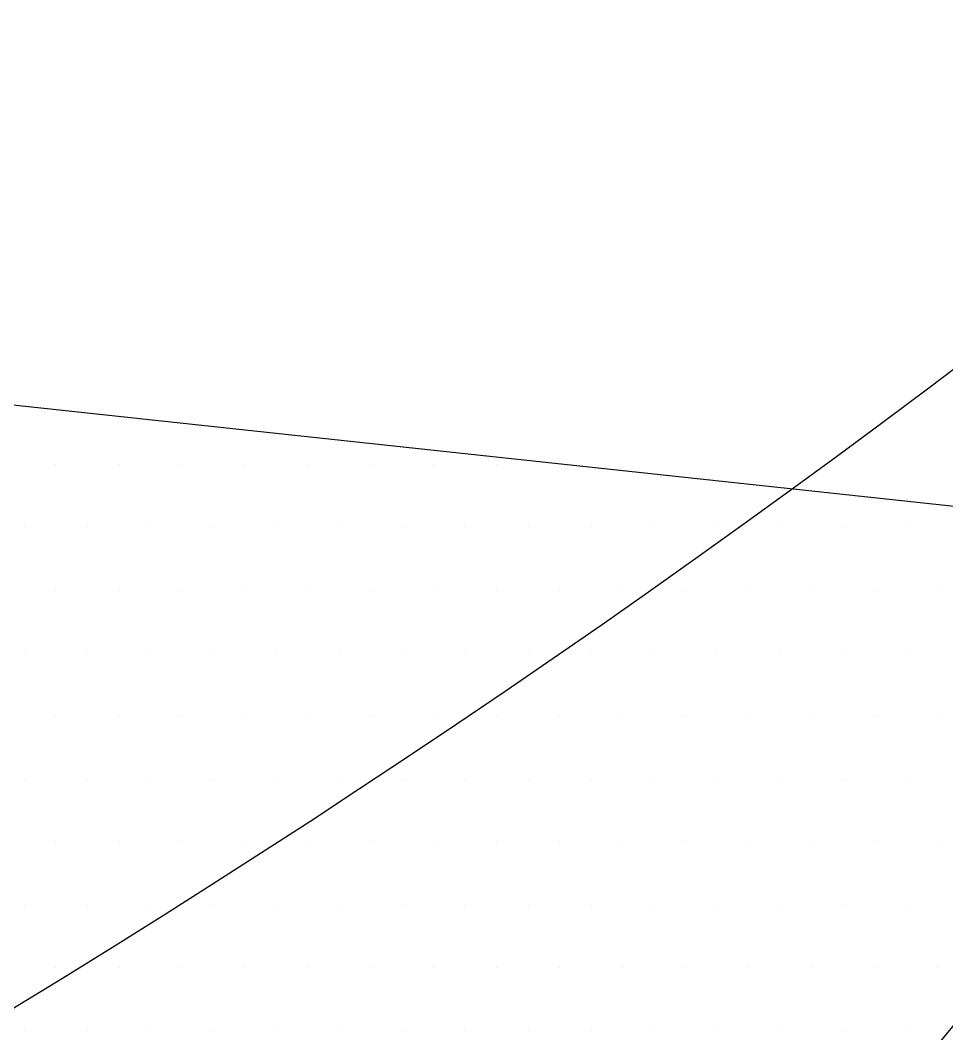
# Paper-space layout 'TOP_A1_00200_01-01-2017_MODELE' of a CAD drawing. Header units: metres. Extents: x 1274 to 2143, y 12 to 312.
# Drawn here: x 2052.459 to 2053.269, y 279.99 to 280.876 of the extents above; entities that cross this region are included whole.
import ezdxf

# ---------------------------------------------------------------- set-up
doc = ezdxf.new("R2010")
doc.units = ezdxf.units.M
doc.header["$LTSCALE"] = 2
doc.set_wipeout_variables(frame=1)
doc.linetypes.add('CACHEX2', pattern=[0.75, 0.5, -0.25])
for name, color, linetype in [('CARTOUCHE', 7, 'Continuous'), ('LOGO', 4, 'Continuous'), ('rosace', 7, 'Continuous')]:
    doc.layers.add(name, color=color, linetype=linetype)

# ---------------------------------------------------------------- blocks, each defined once
blk = doc.blocks.new('A$C715108E3')
at = {"layer": 'LOGO', "color": 131}
for p, q in [((1.4009, -20.6698), (1.4009, -20.6698)), ((1.4929, -20.6698), (1.4929, -20.6698)), ((1.5842, -20.6698), (1.5842, -20.6698)), ((1.6762, -20.6698), (1.6762, -20.6698)), ((1.7681, -20.6698), (1.7681, -20.6698)), ((1.8595, -20.6698), (1.8595, -20.6698)), ((1.9513, -20.6698), (1.9513, -20.6698)), ((2.0432, -20.6698), (2.0432, -20.6698)), ((2.1346, -20.6698), (2.1346, -20.6698)), ((1.3554, -20.7613), (1.3554, -20.7613)), ((1.4466, -20.7613), (1.4466, -20.7613)), ((1.5387, -20.7613), (1.5387, -20.7613)), ((1.6305, -20.7613), (1.6305, -20.7613)), ((1.7218, -20.7613), (1.7218, -20.7613)), ((1.8138, -20.7613), (1.8138, -20.7613)), ((1.9056, -20.7613), (1.9056, -20.7613)), ((1.9967, -20.7613), (1.9967, -20.7613)), ((2.0889, -20.7613), (2.0889, -20.7613)), ((2.1807, -20.7613), (2.1807, -20.7613)), ((2.2726, -20.7613), (2.2726, -20.7613)), ((2.364, -20.7613), (2.364, -20.7613)), ((2.4559, -20.7613), (2.4559, -20.7613)), ((2.5477, -20.7613), (2.5477, -20.7613)), ((2.6392, -20.7613), (2.6392, -20.7613)), ((1.4009, -20.8538), (1.4009, -20.8538)), ((1.4929, -20.8538), (1.4929, -20.8538)), ((1.5842, -20.8538), (1.5842, -20.8538)), ((1.6762, -20.8538), (1.6762, -20.8538)), ((1.7681, -20.8538), (1.7681, -20.8538)), ((1.8595, -20.8538), (1.8595, -20.8538)), ((1.9513, -20.8538), (1.9513, -20.8538)), ((2.0432, -20.8538), (2.0432, -20.8538)), ((2.1346, -20.8538), (2.1346, -20.8538)), ((2.2265, -20.8538), (2.2265, -20.8538)), ((2.3183, -20.8538), (2.3183, -20.8538)), ((2.4101, -20.8538), (2.4101, -20.8538)), ((2.5016, -20.8538), (2.5016, -20.8538)), ((2.5934, -20.8538), (2.5934, -20.8538)), ((2.6853, -20.8538), (2.6853, -20.8538)), ((1.3554, -20.9453), (1.3554, -20.9453)), ((1.4466, -20.9453), (1.4466, -20.9453)), ((1.5387, -20.9453), (1.5387, -20.9453)), ((1.6305, -20.9453), (1.6305, -20.9453)), ((1.7218, -20.9453), (1.7218, -20.9453)), ((1.8138, -20.9453), (1.8138, -20.9453)), ((1.9056, -20.9453), (1.9056, -20.9453)), ((1.9967, -20.9453), (1.9967, -20.9453)), ((2.0889, -20.9453), (2.0889, -20.9453)), ((2.1807, -20.9453), (2.1807, -20.9453)), ((2.2726, -20.9453), (2.2726, -20.9453)), ((2.364, -20.9453), (2.364, -20.9453)), ((2.4559, -20.9453), (2.4559, -20.9453)), ((2.5477, -20.9453), (2.5477, -20.9453)), ((2.6392, -20.9453), (2.6392, -20.9453)), ((1.4009, -21.0375), (1.4009, -21.0375)), ((1.4929, -21.0375), (1.4929, -21.0375)), ((1.5842, -21.0375), (1.5842, -21.0375)), ((1.6762, -21.0375), (1.6762, -21.0375)), ((1.7681, -21.0375), (1.7681, -21.0375)), ((1.8595, -21.0375), (1.8595, -21.0375)), ((1.9513, -21.0375), (1.9513, -21.0375)), ((2.0432, -21.0375), (2.0432, -21.0375)), ((2.1346, -21.0375), (2.1346, -21.0375)), ((2.2265, -21.0375), (2.2265, -21.0375)), ((2.3183, -21.0375), (2.3183, -21.0375)), ((2.4101, -21.0375), (2.4101, -21.0375)), ((2.5016, -21.0375), (2.5016, -21.0375)), ((2.5934, -21.0375), (2.5934, -21.0375)), ((2.6853, -21.0375), (2.6853, -21.0375)), ((1.3554, -21.1288), (1.3554, -21.1288)), ((1.4466, -21.1288), (1.4466, -21.1288)), ((1.5387, -21.1288), (1.5387, -21.1288)), ((1.6305, -21.1288), (1.6305, -21.1288)), ((1.7218, -21.1288), (1.7218, -21.1288)), ((1.8138, -21.1288), (1.8138, -21.1288)), ((1.9056, -21.1288), (1.9056, -21.1288)), ((1.9967, -21.1288), (1.9967, -21.1288)), ((2.0889, -21.1288), (2.0889, -21.1288)), ((2.1807, -21.1288), (2.1807, -21.1288)), ((2.2726, -21.1288), (2.2726, -21.1288)), ((2.364, -21.1288), (2.364, -21.1288)), ((2.4559, -21.1288), (2.4559, -21.1288)), ((2.5477, -21.1288), (2.5477, -21.1288)), ((2.6392, -21.1288), (2.6392, -21.1288)), ((1.4009, -21.2202), (1.4009, -21.2202)), ((1.4929, -21.2202), (1.4929, -21.2202)), ((1.5842, -21.2202), (1.5842, -21.2202)), ((1.6762, -21.2202), (1.6762, -21.2202)), ((1.7681, -21.2202), (1.7681, -21.2202)), ((1.8595, -21.2202), (1.8595, -21.2202)), ((1.9513, -21.2202), (1.9513, -21.2202)), ((2.0432, -21.2202), (2.0432, -21.2202)), ((2.1346, -21.2202), (2.1346, -21.2202)), ((2.2265, -21.2202), (2.2265, -21.2202)), ((2.3183, -21.2202), (2.3183, -21.2202)), ((2.4101, -21.2202), (2.4101, -21.2202)), ((2.5016, -21.2202), (2.5016, -21.2202)), ((2.5934, -21.2202), (2.5934, -21.2202)), ((2.6853, -21.2202), (2.6853, -21.2202)), ((1.3554, -21.3126), (1.3554, -21.3126)), ((1.4466, -21.3126), (1.4466, -21.3126)), ((1.5387, -21.3126), (1.5387, -21.3126)), ((1.6305, -21.3126), (1.6305, -21.3126)), ((1.7218, -21.3126), (1.7218, -21.3126)), ((1.8138, -21.3126), (1.8138, -21.3126)), ((1.9056, -21.3126), (1.9056, -21.3126)), ((1.9967, -21.3126), (1.9967, -21.3126)), ((2.0889, -21.3126), (2.0889, -21.3126)), ((2.1807, -21.3126), (2.1807, -21.3126)), ((2.2726, -21.3126), (2.2726, -21.3126)), ((2.364, -21.3126), (2.364, -21.3126)), ((2.4559, -21.3126), (2.4559, -21.3126)), ((2.5477, -21.3126), (2.5477, -21.3126)), ((2.6392, -21.3126), (2.6392, -21.3126)), ((1.4009, -21.4039), (1.4009, -21.4039)), ((1.4929, -21.4039), (1.4929, -21.4039)), ((1.5842, -21.4039), (1.5842, -21.4039)), ((1.6762, -21.4039), (1.6762, -21.4039)), ((1.7681, -21.4039), (1.7681, -21.4039)), ((1.8595, -21.4039), (1.8595, -21.4039)), ((1.9513, -21.4039), (1.9513, -21.4039)), ((2.0432, -21.4039), (2.0432, -21.4039)), ((2.1346, -21.4039), (2.1346, -21.4039)), ((2.2265, -21.4039), (2.2265, -21.4039)), ((2.3183, -21.4039), (2.3183, -21.4039)), ((2.4101, -21.4039), (2.4101, -21.4039)), ((2.5016, -21.4039), (2.5016, -21.4039)), ((2.5934, -21.4039), (2.5934, -21.4039)), ((2.6853, -21.4039), (2.6853, -21.4039)), ((1.3554, -21.4954), (1.3554, -21.4954)), ((1.4466, -21.4954), (1.4466, -21.4954)), ((1.5387, -21.4954), (1.5387, -21.4954)), ((1.6305, -21.4954), (1.6305, -21.4954)), ((1.7218, -21.4954), (1.7218, -21.4954)), ((1.8138, -21.4954), (1.8138, -21.4954)), ((1.9056, -21.4954), (1.9056, -21.4954)), ((1.9967, -21.4954), (1.9967, -21.4954)), ((2.0889, -21.4954), (2.0889, -21.4954)), ((2.1807, -21.4954), (2.1807, -21.4954)), ((2.2726, -21.4954), (2.2726, -21.4954)), ((2.364, -21.4954), (2.364, -21.4954)), ((2.4559, -21.4954), (2.4559, -21.4954)), ((2.5477, -21.4954), (2.5477, -21.4954)), ((2.6392, -21.4954), (2.6392, -21.4954))]:
    blk.add_line(p, q, dxfattribs=at)
blk.add_lwpolyline([(-1.9525, -24.8418), (-1.3029, -24.5438), (-2.3854, -21.8923), (1.9656, -22.2806), (2.6017, -21.6183), (3.2786, -20.7927), (-3.3817, -20.0761)], dxfattribs=at)
blk = doc.blocks.new('A$C581E6685')
at = {"layer": 'rosace', "color": 32, "linetype": 'CACHEX2', "ltscale": 1.5}
blk.add_ellipse((-38.0538, 23.8138), major_axis=(-19.0311, -3.534), ratio=0.590567, dxfattribs=at)
at = {"layer": 'rosace', "color": 32}
blk.add_ellipse((-37.6144, 23.8499), major_axis=(-13.5768, -4.2839), ratio=0.791971, dxfattribs=at)
at = {"layer": 'CARTOUCHE'}
blk.add_blockref('A$C715108E3', (-31.6739, 36.3189), dxfattribs=at)
blk = doc.blocks.new('A$C4D68259D')
blk.add_wipeout([(0, 25.62232), (0.16524, 26.73667), (0.73826, 27.88612), (1.67076, 28.79092), (2.84657, 29.33159), (3.5435, 29.45086), (3.5435, 29.45086), (94.92868, 29.46231), (96.05516, 29.29025), (97.21671, 28.69868), (97.7035, 28.26611), (98.09513, 27.77983), (98.61624, 26.65796), (98.73616, 26.03624), (98.75162, 25.85271), (98.75853, 3.83874), (98.57189, 2.65739), (98.0189, 1.57432), (97.58479, 1.07655), (97.12317, 0.69593), (95.9338, 0.13665), (95.41423, 0.03213), (95.1105, 0.0048), (3.7555, 0.00093), (2.71333, 0.169), (1.5147, 0.78409), (0.67142, 1.67074), (0.14703, 2.78759), (0.00625, 3.62094)]).dxf.layer = 'CARTOUCHE'
at = {"layer": 'CARTOUCHE'}
blk.add_rational_spline([(0, 25.62232), (0, 14.73116), (0, 3.84), (0, 0), (3.84, 0), (49.37927, 0), (94.91853, 0), (98.75853, 0), (98.75853, 3.84), (98.75853, 14.73116), (98.75853, 25.62232), (98.75853, 29.46232), (94.91853, 29.46232), (49.37927, 29.46232), (3.84, 29.46232), (0, 29.46232), (0, 25.62232)], [1, 1, 1, 0.707106781187, 1, 1, 1, 0.707106781187, 1, 1, 1, 0.707106781187, 1, 1, 1, 0.707106781187, 1], degree=2, knots=[0, 0, 0, 1, 1, 2.570796, 2.570796, 3.570796, 3.570796, 5.141593, 5.141593, 6.141593, 6.141593, 7.712389, 7.712389, 8.712389, 8.712389, 10.283185, 10.283185, 10.283185], dxfattribs=at)
at = {"layer": 'CARTOUCHE', "xscale": 0.6, "yscale": 0.6, "zscale": 0.6}
blk.add_blockref('A$C581E6685', (37.27074, 1.38057), dxfattribs=at)

psp = doc.layouts.new('TOP_A1_00200_01-01-2017_MODELE')

# ---------------------------------------------------------------- block references
at = {"layer": 'rosace'}
psp.add_blockref('A$C4D68259D', (2033.38279, 269.71774), dxfattribs=at)

doc.saveas('drawing.dxf')
